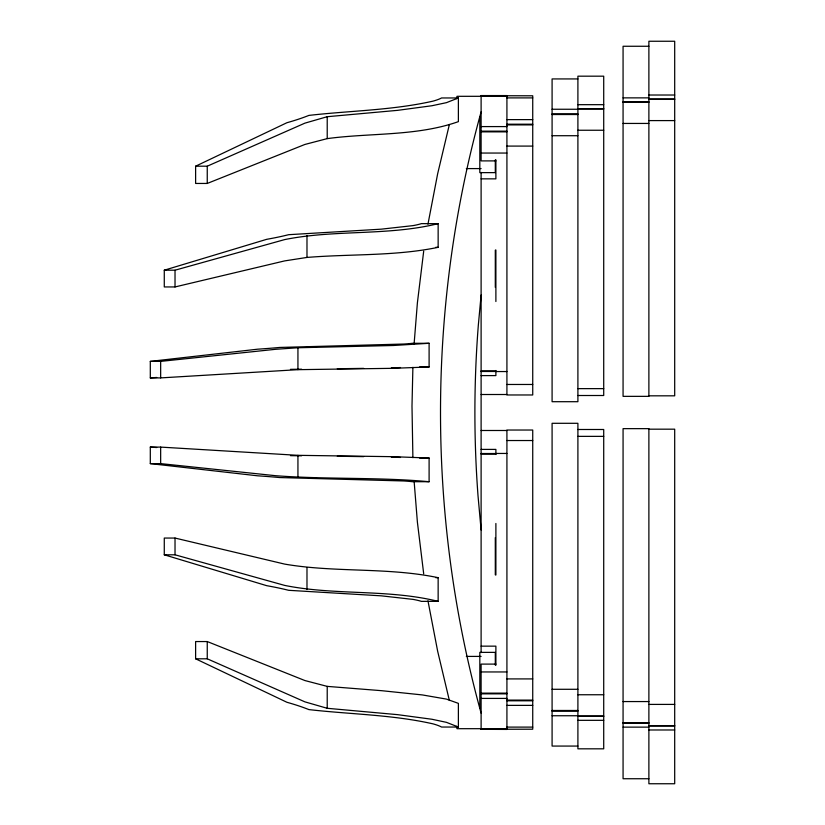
<?xml version="1.0" encoding="UTF-8"?>
<svg xmlns="http://www.w3.org/2000/svg" width="825" height="825" viewBox="0 0 825 825"><rect width="100%" height="100%" fill="white"/><g stroke="black" fill="none" stroke-linecap="round" stroke-linejoin="round"><path stroke-width="1.24" d="M412.892 367.331L411.995 406.044L412.892 457.669M414.109 343.87L417.398 302.806L423.699 251.182M481.109 295.041L478.325 325.246A1111.667 1111.667 0 0 0 478.015 495.753L481.109 529.959M427.958 224.194L437.662 173.745L449.377 124.472M481.109 111.891C426.979 307.519 426.979 517.481 481.109 713.109M456.38 98.66L457.029 96.308L481.109 96.308M458.38 97.958L446.469 102.651L431.908 105.744L397.609 110.344L327.216 116.707L304.91 123.142L207.25 166.196L195.618 166.196L195.618 183.449L207.25 183.449L304.91 144.447L327.216 138.621C370.58 132.753 416.646 136.383 458.38 121.636L458.38 97.958L441.571 97.958A90.802 14.726 0 0 1 433.073 101.124C392.339 110.333 350.243 110.674 308.88 115.407A363.196 58.895 0 0 1 286.925 122.719L195.618 166.196M438.147 223.647C388.018 236.063 335.146 229.391 284.677 239.59L175.024 270.198L164.278 270.198L164.278 286.945L175.024 286.945L284.677 260.896L306.983 257.431C350.573 253.863 395.165 256.255 438.147 247.325L438.147 223.647L421.338 223.647A89.698 9.281 0 0 1 412.902 225.638L381.253 229.164L288.647 234.692A359.123 37.166 0 0 1 266.702 239.322L164.278 270.198M429.103 343.293L393.288 345.5L297.938 347.758L275.632 349.295L160.658 361.381L150.305 361.381L150.305 377.902L160.658 377.902L297.938 369.672L393.288 368.311L429.103 366.97L429.103 343.293L412.294 343.293A89.059 3.486 0 0 1 403.889 344.035L279.603 347.449A356.782 13.963 0 0 1 257.627 349.192L150.305 361.381M150.305 377.902L156.698 377.468M400.517 367.548L391.37 367.826M363.66 368.373L337.312 368.744M290.462 369.342L301.61 369.198M648.883 46.262L623.071 46.262L623.071 396.351L648.883 396.351L648.883 41.25L674.695 41.25L674.695 395.825L648.883 395.825M577.902 78.932L552.09 78.932L552.09 401.703L577.902 401.703L577.902 76.178L603.714 76.178L603.714 395.505L577.902 395.505M648.883 95.019L674.695 95.019M481.109 95.721L532.733 95.793L532.733 394.969L506.921 394.969L506.921 95.566L481.109 95.566L481.109 160.896L495.887 160.896M481.109 95.855L506.921 95.875M506.921 97.897L532.733 97.897M623.071 97.866L648.883 97.866M648.883 98.969L674.695 98.969M648.883 99.382L674.695 99.382M623.071 101.826L648.883 101.826M623.071 102.238L648.883 102.238M577.902 104.672L603.714 104.672M577.902 108.632L603.714 108.632M577.902 109.034L603.714 109.034M552.09 109.251L577.902 109.251M552.09 113.819L577.902 113.819M552.09 114.52L577.902 114.52M506.921 119.625L532.733 119.625M648.883 120.594L674.695 120.594M623.071 123.441L648.883 123.441M506.921 124.204L532.733 124.204M506.921 124.895L532.733 124.895M481.109 126.586L506.921 126.586M577.902 130.247L603.714 130.247M481.109 131.154L506.921 131.154M481.109 131.856L506.921 131.856M552.09 135.713L577.902 135.713M506.921 146.087L532.733 146.087M481.109 153.048L506.921 153.048M466.331 168.589L481.109 168.589M481.109 178.85L495.887 178.85L495.887 159.833M435.755 247.325L438.147 247.325M419.502 366.97L429.103 366.97M481.109 370.879L495.887 370.879M481.109 371.477L495.299 371.477M495.887 371.549L506.921 371.549M481.109 375.602L495.887 375.602L495.887 370.497M506.921 384.471L532.733 384.471M577.902 388.637L603.714 388.637M481.109 394.505L506.921 394.505M648.883 429.175L674.695 429.175L674.695 783.75L648.883 783.75L648.883 428.649L623.071 428.649L623.071 778.738L648.883 778.738M577.902 429.495L603.714 429.495L603.714 748.822L577.902 748.822L577.902 423.297L552.09 423.297L552.09 746.068L577.902 746.068M481.109 430.495L506.921 430.495M577.902 436.363L603.714 436.363M506.921 440.529L532.733 440.529M150.305 447.098L160.658 447.098L297.938 455.328L393.288 456.689L429.103 458.03L429.103 481.707L412.294 481.707A89.059 3.486 0 0 0 403.889 480.965L279.603 477.551A356.782 13.963 0 0 0 257.627 475.808L150.305 463.619L150.305 447.098L156.698 447.532M481.109 449.398L495.887 449.398L495.887 454.503M495.887 453.451L506.921 453.451M481.109 453.523L495.299 453.523M481.109 454.121L495.887 454.121M419.502 458.03L429.103 458.03M150.305 463.619L160.658 463.619L275.632 475.705C326.69 479.573 378.097 476.994 429.103 481.707M175.024 538.055L164.278 538.055L164.278 554.802L266.702 585.678A359.123 37.166 0 0 1 288.647 590.308L381.253 595.836L412.902 599.363A89.698 9.281 0 0 1 421.338 601.353L438.147 601.353L438.147 577.675C387.74 567.074 335.332 572.798 284.677 564.104L175.024 538.055L175.024 554.802L284.677 585.41C335.146 595.609 388.018 588.937 438.147 601.353M164.278 554.802L175.024 554.802M435.755 577.675L438.147 577.675M207.25 641.551L195.618 641.551L195.618 658.804L286.925 702.281A363.196 58.895 0 0 1 308.88 709.593C350.233 714.326 392.339 714.667 433.073 723.876A90.802 14.726 0 0 1 441.571 727.042L458.38 727.042L458.38 703.364L446.5 699.115L422.421 694.939L381.697 690.69L327.216 686.379L304.91 680.553L207.25 641.551L207.25 658.804L304.91 701.858L327.216 708.293L397.609 714.656L431.908 719.256L446.469 722.349L458.38 727.042M481.109 646.15L495.887 646.15L495.887 665.167M466.331 656.411L481.109 656.411M195.618 658.804L207.25 658.804M495.887 664.104L481.109 664.104L481.109 729.434M481.109 671.952L506.921 671.952M506.921 678.913L532.733 678.913M552.09 689.288L577.902 689.288M481.109 693.144L506.921 693.144M481.109 693.846L506.921 693.846M577.902 694.753L603.714 694.753M481.109 698.414L506.921 698.414M506.921 700.105L532.733 700.105M506.921 700.796L532.733 700.796M623.071 701.559L648.883 701.559M648.883 704.406L674.695 704.406M506.921 705.375L532.733 705.375M552.09 710.48L577.902 710.48M552.09 711.181L577.902 711.181M552.09 715.749L577.902 715.749M577.902 715.966L603.714 715.966M577.902 716.368L603.714 716.368M577.902 720.328L603.714 720.328M623.071 722.762L648.883 722.762M623.071 723.174L648.883 723.174M648.883 725.618L674.695 725.618M648.883 726.031L674.695 726.031M506.921 727.103L532.733 727.103M623.071 727.134L648.883 727.134M481.109 728.692L457.029 728.692L456.38 726.34M481.109 729.145L506.921 729.125M481.109 729.279L532.733 729.207L532.733 430.031L506.921 430.031L506.921 729.434L481.109 729.341M648.883 729.981L674.695 729.981M301.61 455.802L290.462 455.658M337.312 456.256L363.66 456.627M391.37 457.174L400.517 457.452M449.377 700.528L437.662 651.255L427.958 600.806M423.699 573.818L417.398 522.194L414.109 481.13M495.887 250.006L495.887 301.517M495.887 523.483L495.887 574.994M495.299 159.926L495.299 172.631L479.82 172.631L479.82 116.717M495.299 250.161L495.299 287.368M495.299 537.632L495.299 574.839M495.299 665.074L495.299 652.369L479.82 652.369L479.82 708.283M481.109 172.373L481.109 652.627M327.216 116.707L327.216 138.621M327.216 686.379L327.216 708.293M306.983 235.517L306.983 257.431M306.983 567.569L306.983 589.483M297.938 347.758L297.938 369.672M297.938 455.328L297.938 477.242M207.25 166.196L207.25 183.449M175.024 270.198L175.024 286.945M160.658 361.381L160.658 377.902M160.658 447.098L160.658 463.619"/></g></svg>
